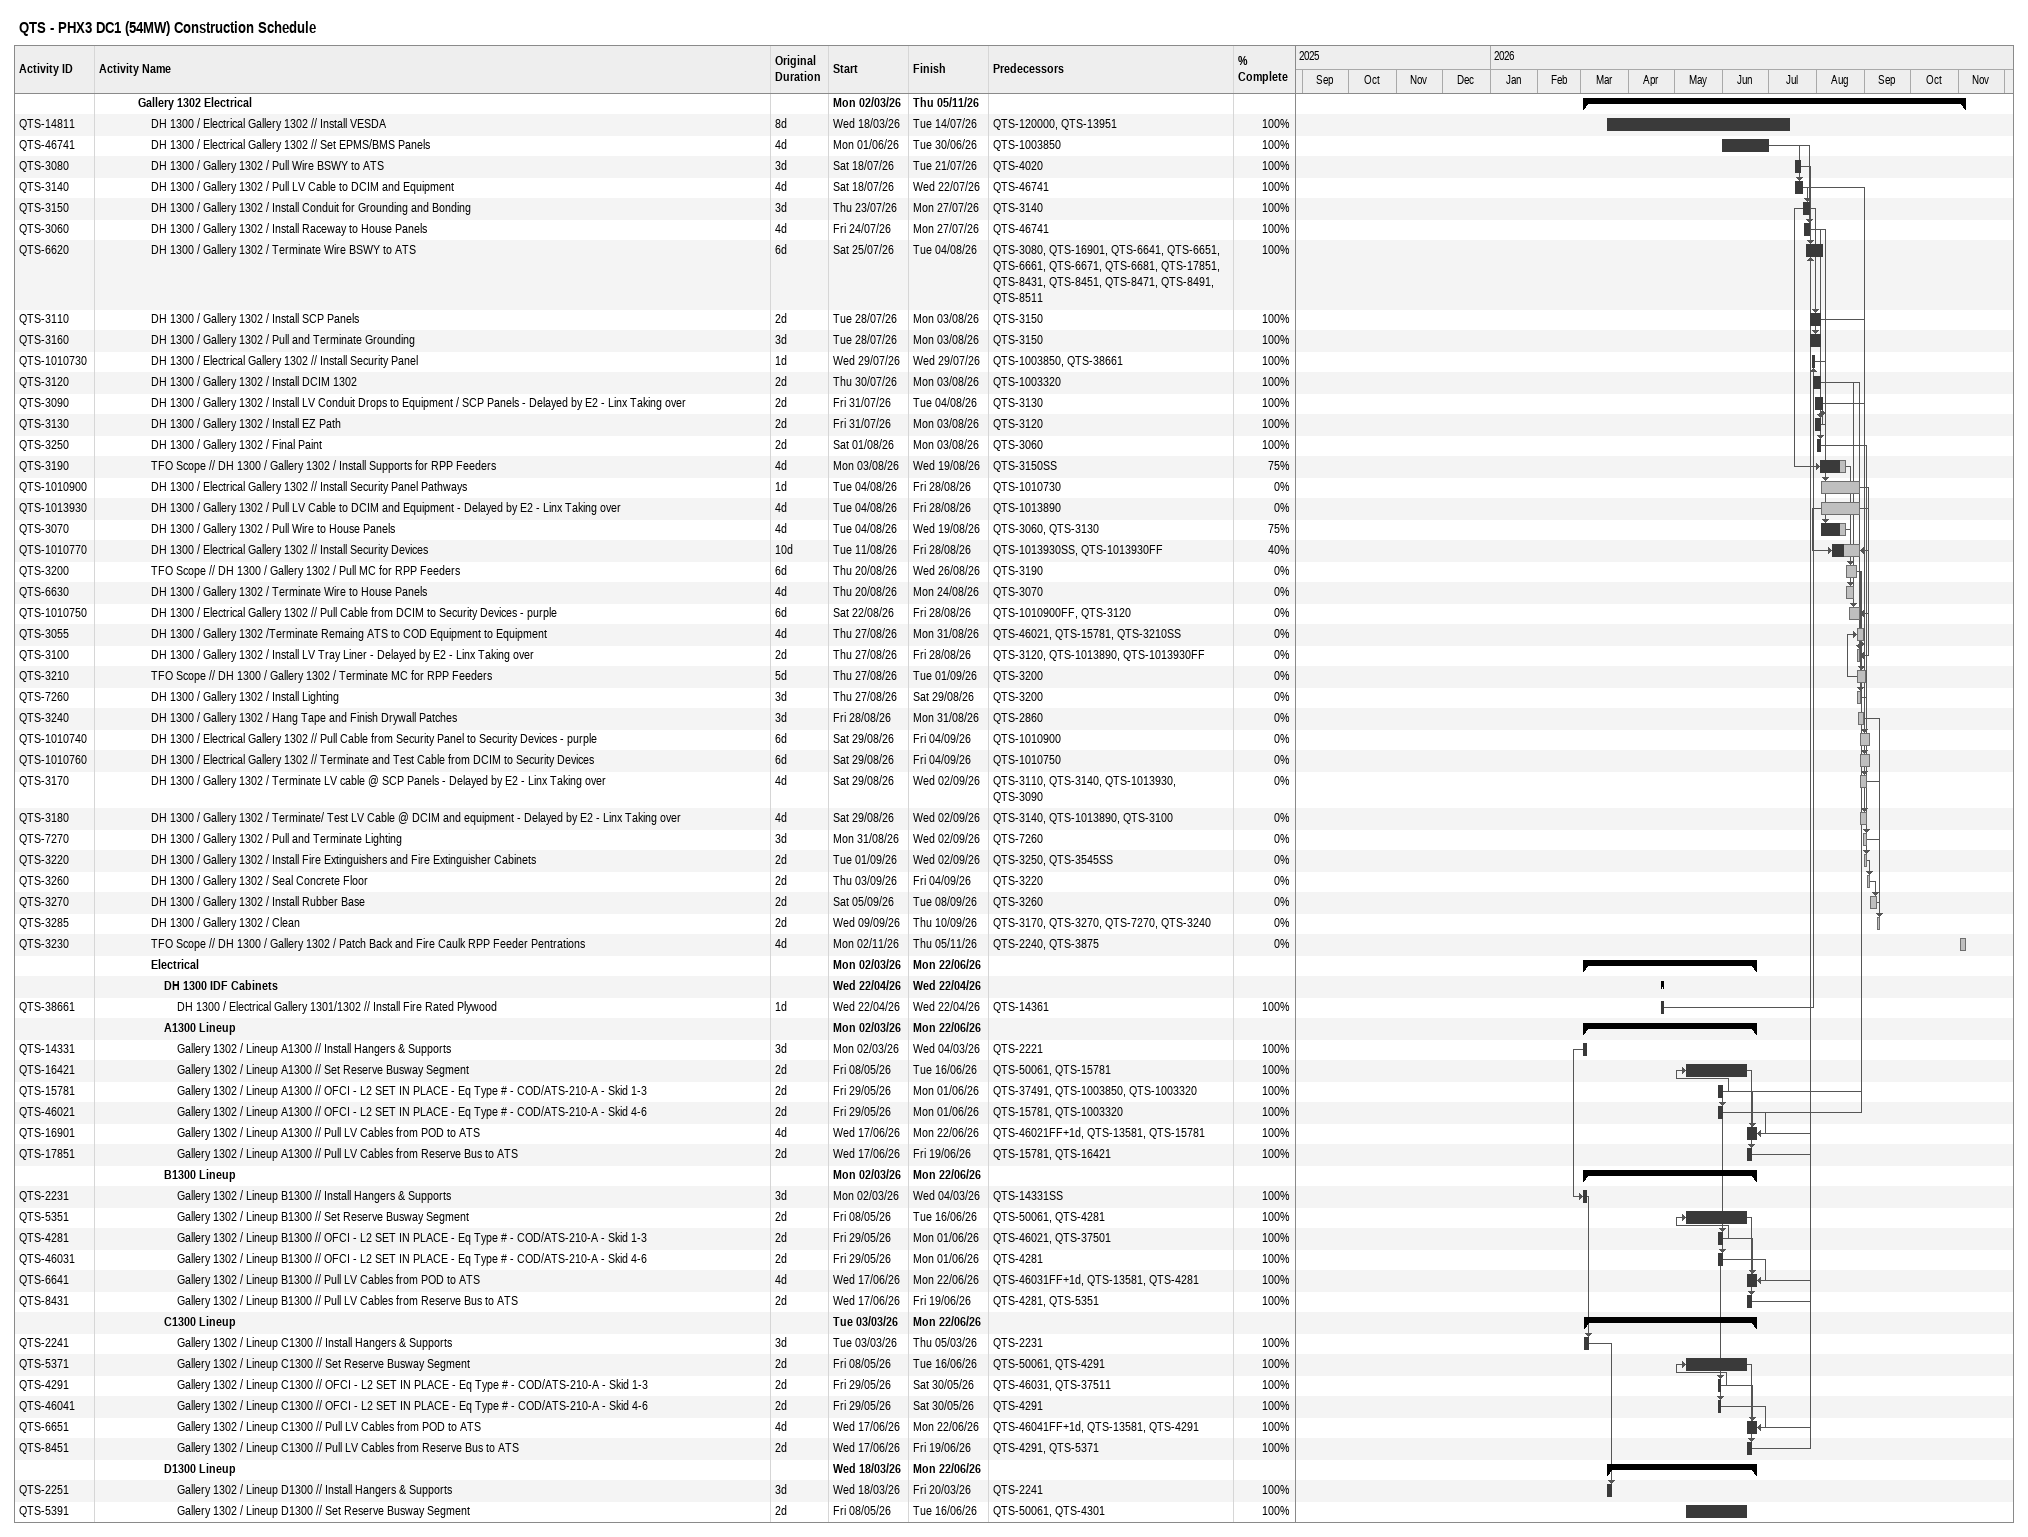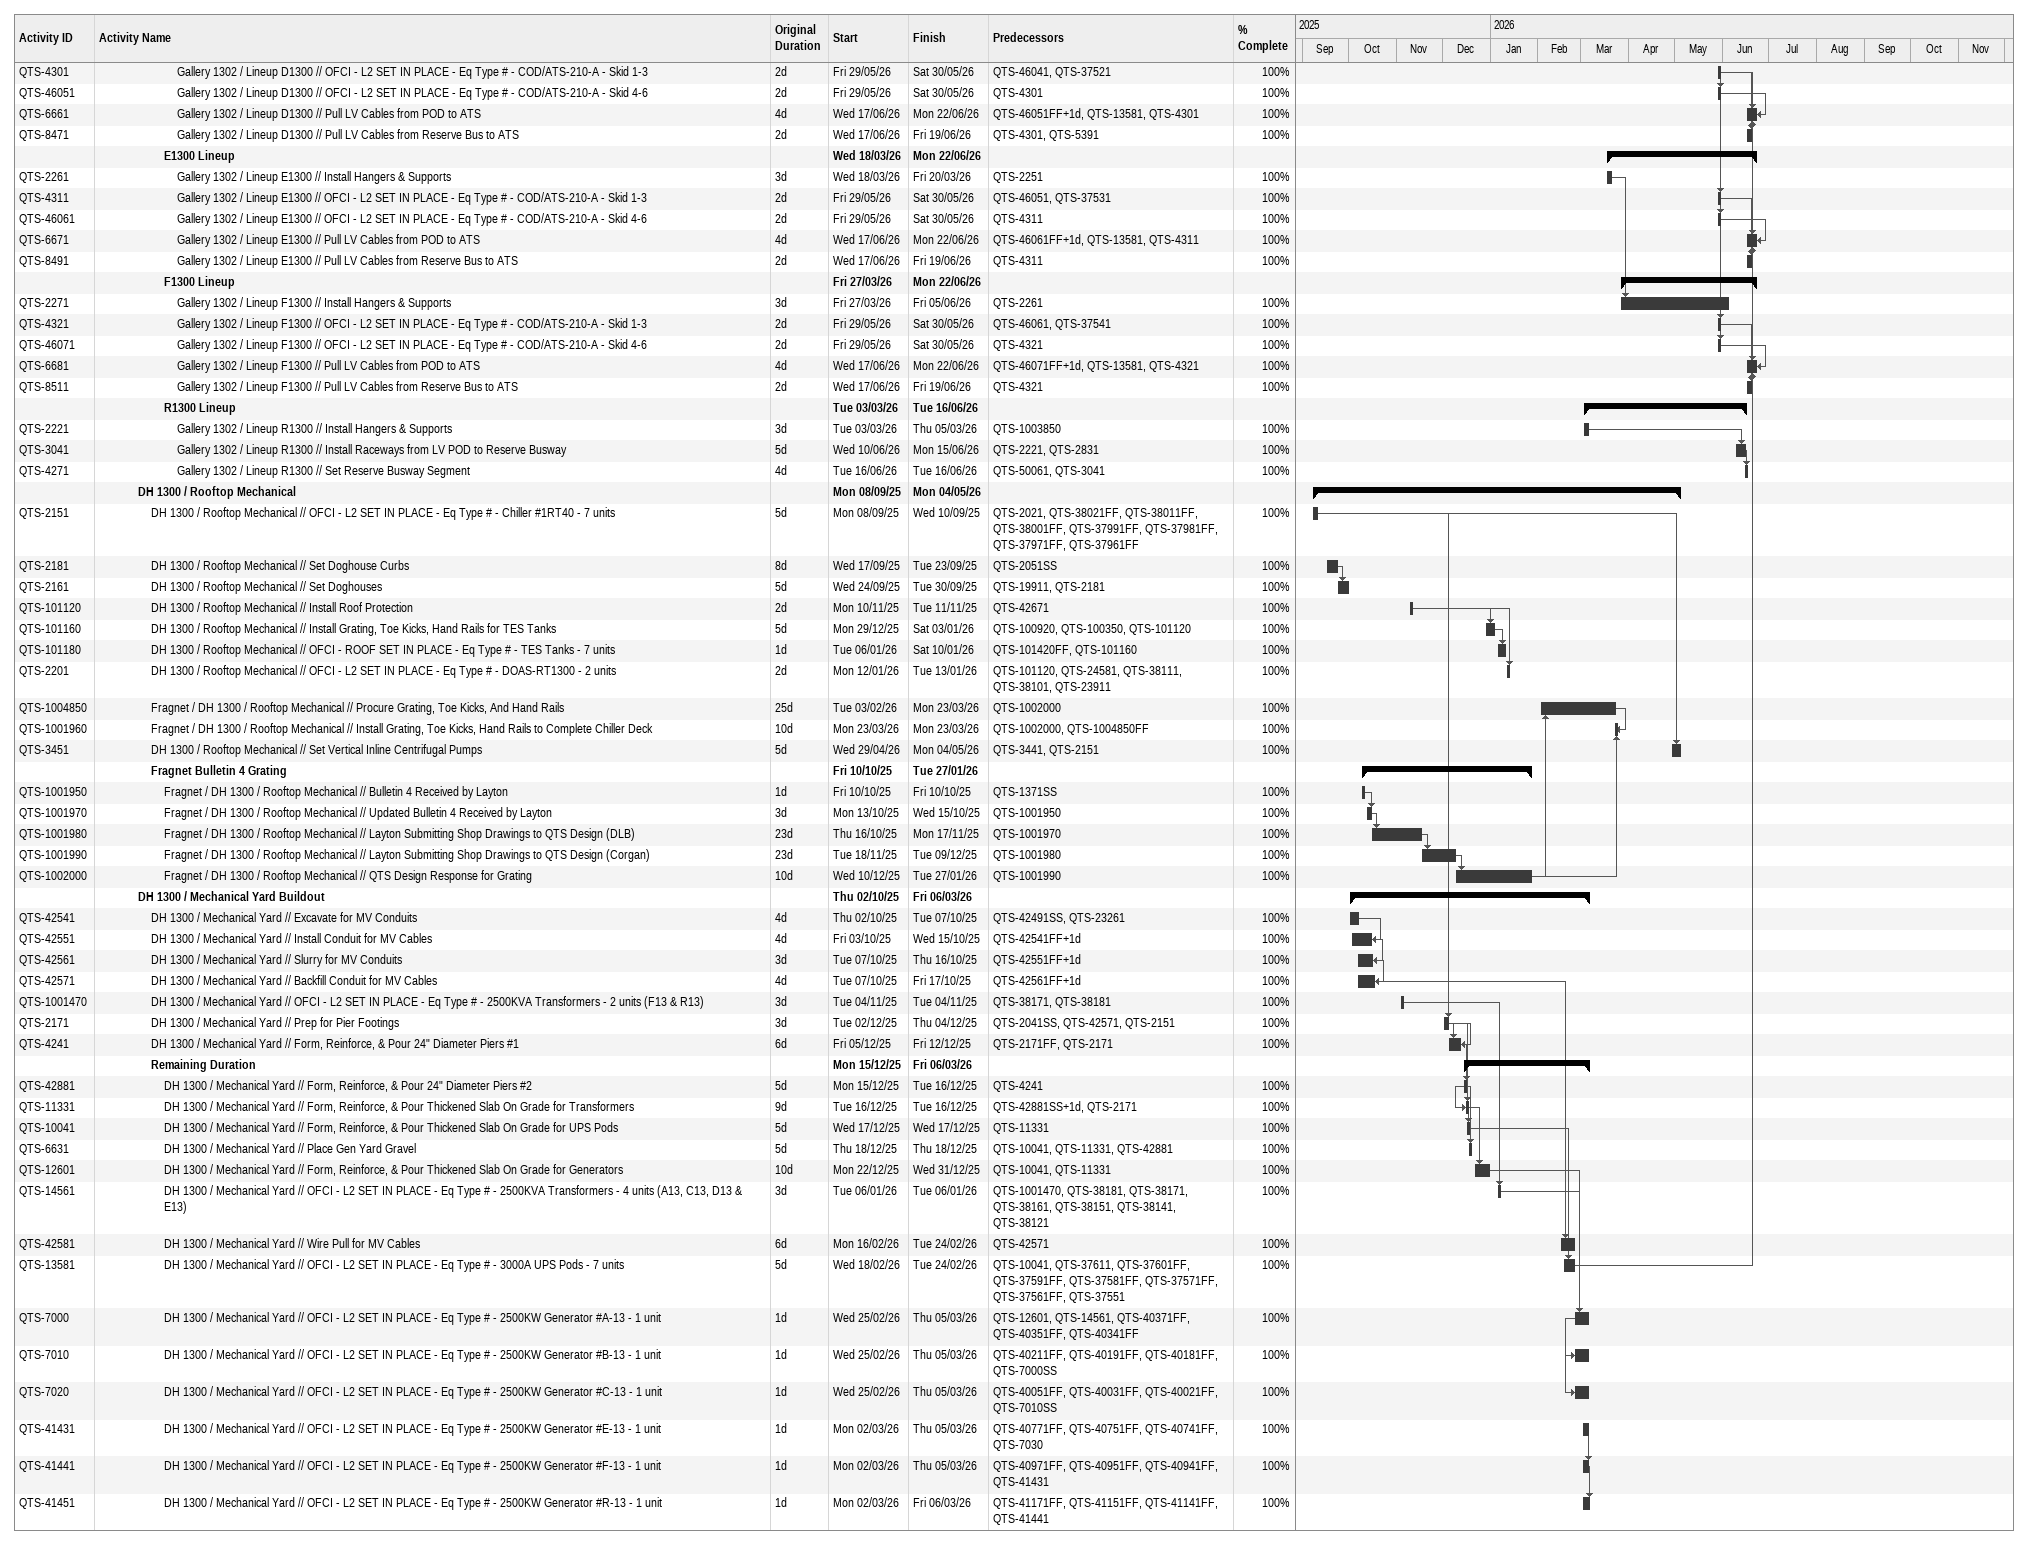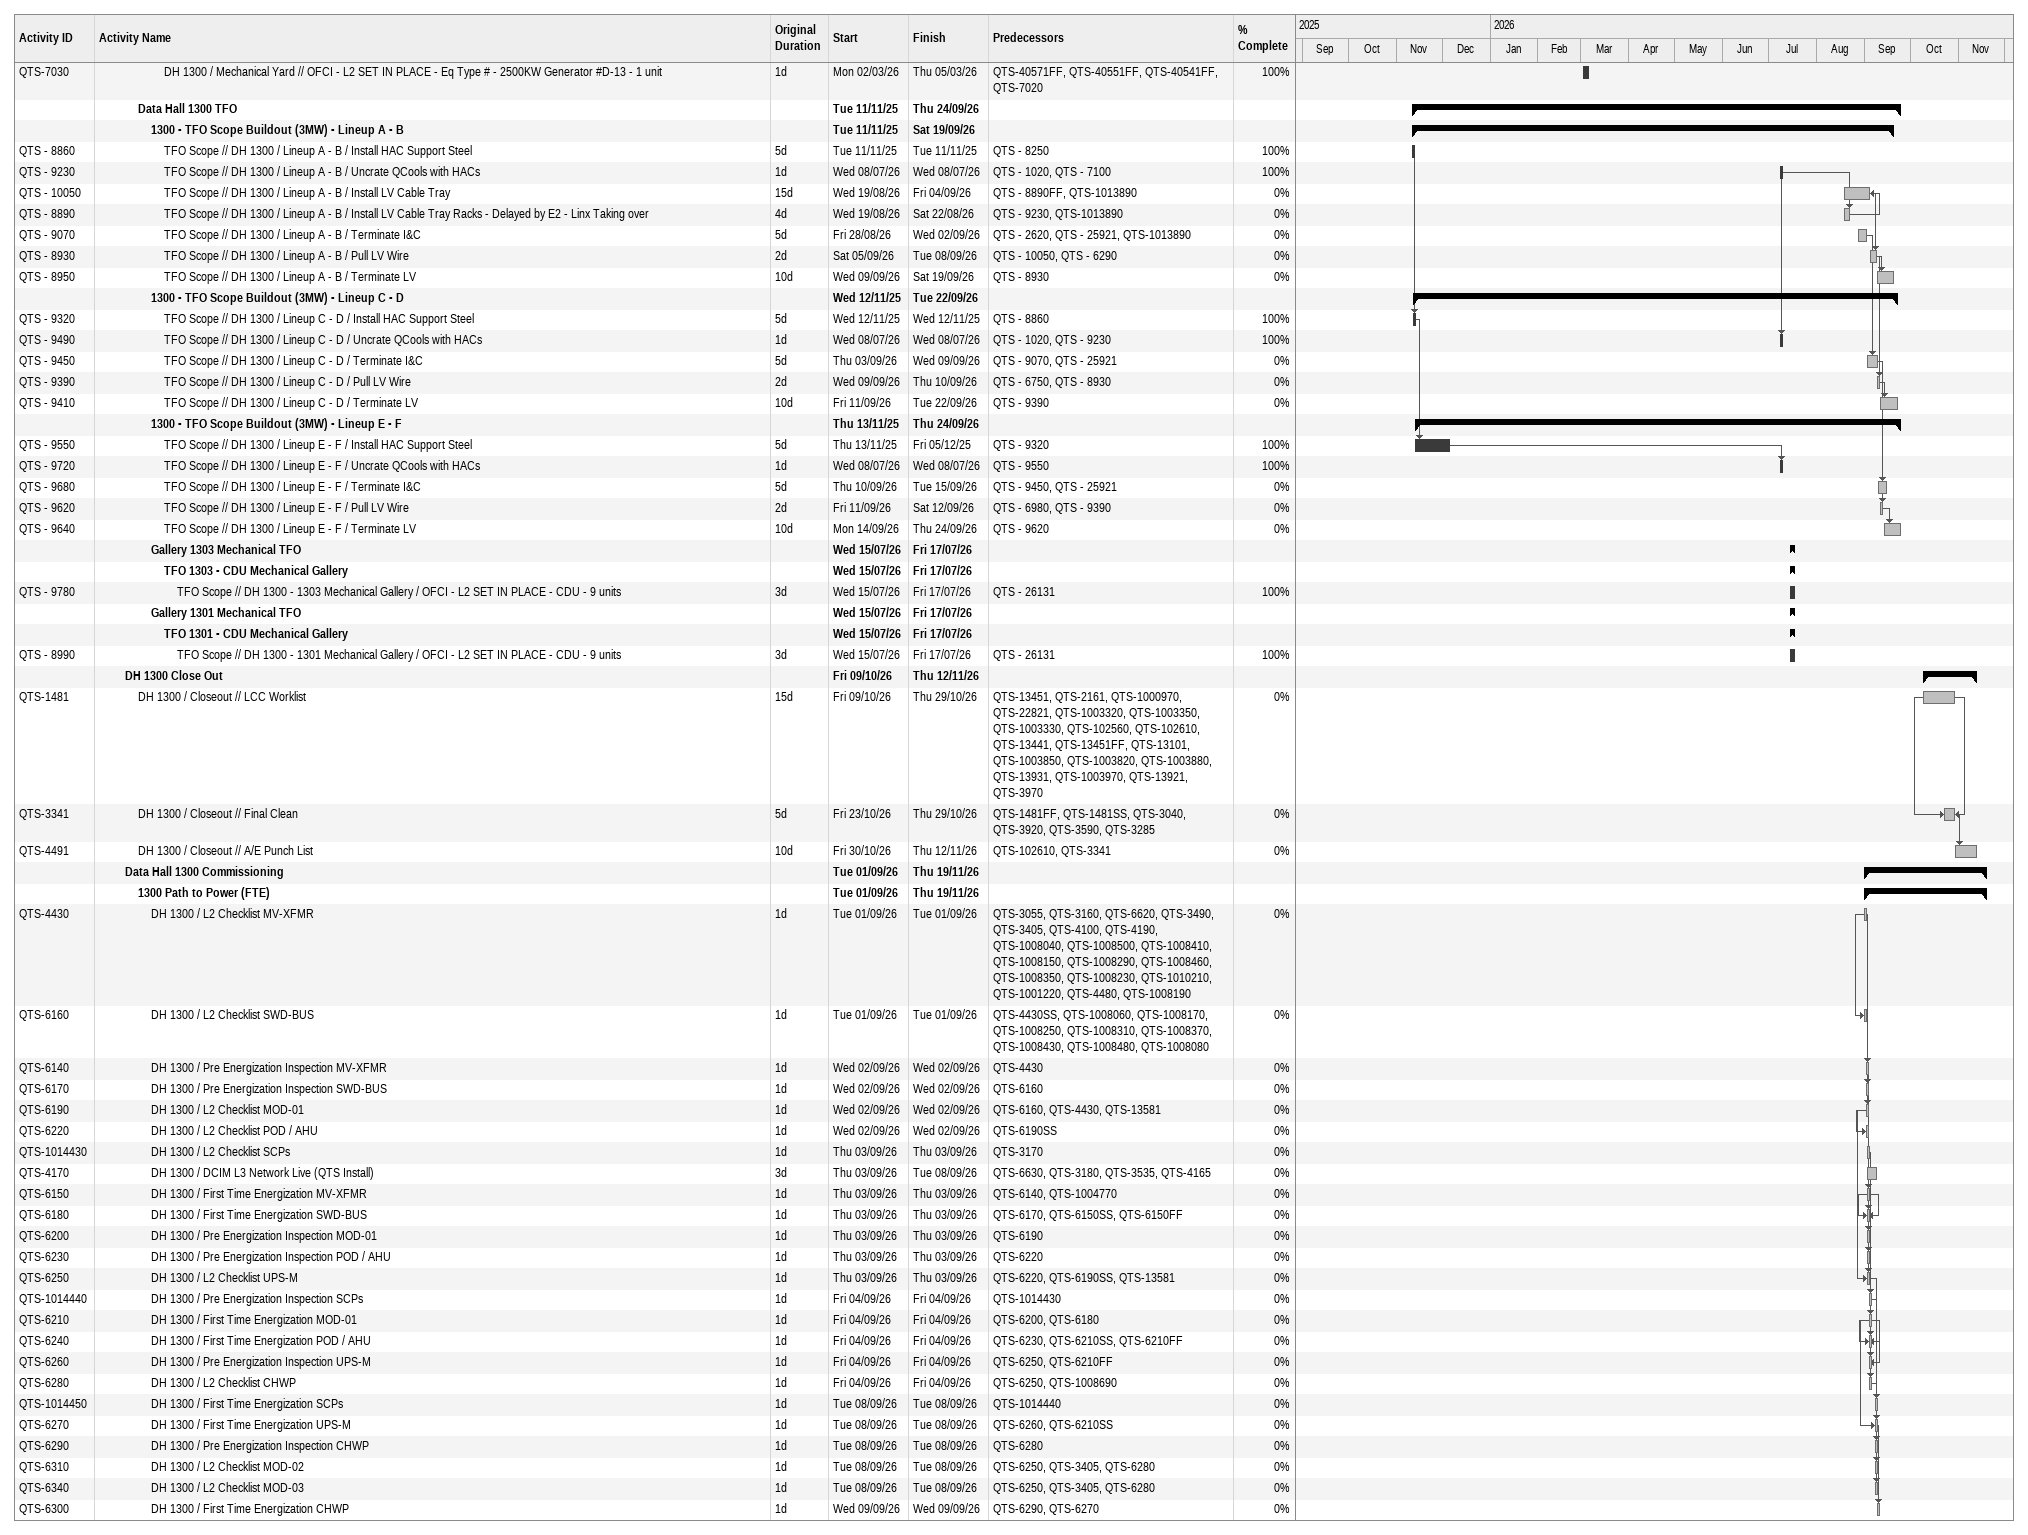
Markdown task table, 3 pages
QTS - PHX3 DC1 (54MW) Construction Schedule

| ID | Level | Task | Original duration | Start | Finish | Predecessors | % complete |
|---|---|---|---|---|---|---|---|
|  | 4 | **Gallery 1302 Electrical** |  | 2026-03-02 | 2026-11-05 |  |  |
| QTS-14811 | 5 | DH 1300 / Electrical Gallery 1302 // Install VESDA | 8d | 2026-03-18 | 2026-07-14 | QTS-120000, QTS-13951 | 100 |
| QTS-46741 | 5 | DH 1300 / Electrical Gallery 1302 // Set EPMS/BMS Panels | 4d | 2026-06-01 | 2026-06-30 | QTS-1003850 | 100 |
| QTS-3080 | 5 | DH 1300 / Gallery 1302 / Pull Wire BSWY to ATS | 3d | 2026-07-18 | 2026-07-21 | QTS-4020 | 100 |
| QTS-3140 | 5 | DH 1300 / Gallery 1302 / Pull LV Cable to DCIM and Equipment | 4d | 2026-07-18 | 2026-07-22 | QTS-46741 | 100 |
| QTS-3150 | 5 | DH 1300 / Gallery 1302 / Install Conduit for Grounding and Bonding | 3d | 2026-07-23 | 2026-07-27 | QTS-3140 | 100 |
| QTS-3060 | 5 | DH 1300 / Gallery 1302 / Install Raceway to House Panels | 4d | 2026-07-24 | 2026-07-27 | QTS-46741 | 100 |
| QTS-6620 | 5 | DH 1300 / Gallery 1302 / Terminate Wire BSWY to ATS | 6d | 2026-07-25 | 2026-08-04 | QTS-3080, QTS-16901, QTS-6641, QTS-6651, QTS-6661, QTS-6671, QTS-6681, QTS-17851, QTS-8431, QTS-8451, QTS-8471, QTS-8491, QTS-8511 | 100 |
| QTS-3110 | 5 | DH 1300 / Gallery 1302 / Install SCP Panels | 2d | 2026-07-28 | 2026-08-03 | QTS-3150 | 100 |
| QTS-3160 | 5 | DH 1300 / Gallery 1302 / Pull and Terminate Grounding | 3d | 2026-07-28 | 2026-08-03 | QTS-3150 | 100 |
| QTS-1010730 | 5 | DH 1300 / Electrical Gallery 1302 // Install Security Panel | 1d | 2026-07-29 | 2026-07-29 | QTS-1003850, QTS-38661 | 100 |
| QTS-3120 | 5 | DH 1300 / Gallery 1302 / Install DCIM 1302 | 2d | 2026-07-30 | 2026-08-03 | QTS-1003320 | 100 |
| QTS-3090 | 5 | DH 1300 / Gallery 1302 / Install LV Conduit Drops to Equipment / SCP Panels - Delayed by E2 - Linx Taking over | 2d | 2026-07-31 | 2026-08-04 | QTS-3130 | 100 |
| QTS-3130 | 5 | DH 1300 / Gallery 1302 / Install EZ Path | 2d | 2026-07-31 | 2026-08-03 | QTS-3120 | 100 |
| QTS-3250 | 5 | DH 1300 / Gallery 1302 / Final Paint | 2d | 2026-08-01 | 2026-08-03 | QTS-3060 | 100 |
| QTS-3190 | 5 | TFO Scope // DH 1300 / Gallery 1302 / Install Supports for RPP Feeders | 4d | 2026-08-03 | 2026-08-19 | QTS-3150SS | 75 |
| QTS-1010900 | 5 | DH 1300 / Electrical Gallery 1302 // Install Security Panel Pathways | 1d | 2026-08-04 | 2026-08-28 | QTS-1010730 | 0 |
| QTS-1013930 | 5 | DH 1300 / Gallery 1302 / Pull LV Cable to DCIM and Equipment - Delayed by E2 - Linx Taking over | 4d | 2026-08-04 | 2026-08-28 | QTS-1013890 | 0 |
| QTS-3070 | 5 | DH 1300 / Gallery 1302 / Pull Wire to House Panels | 4d | 2026-08-04 | 2026-08-19 | QTS-3060, QTS-3130 | 75 |
| QTS-1010770 | 5 | DH 1300 / Electrical Gallery 1302 // Install Security Devices | 10d | 2026-08-11 | 2026-08-28 | QTS-1013930SS, QTS-1013930FF | 40 |
| QTS-3200 | 5 | TFO Scope // DH 1300 / Gallery 1302 / Pull MC for RPP Feeders | 6d | 2026-08-20 | 2026-08-26 | QTS-3190 | 0 |
| QTS-6630 | 5 | DH 1300 / Gallery 1302 / Terminate Wire to House Panels | 4d | 2026-08-20 | 2026-08-24 | QTS-3070 | 0 |
| QTS-1010750 | 5 | DH 1300 / Electrical Gallery 1302 // Pull Cable from DCIM to Security Devices - purple | 6d | 2026-08-22 | 2026-08-28 | QTS-1010900FF, QTS-3120 | 0 |
| QTS-3055 | 5 | DH 1300 / Gallery 1302 /Terminate Remaing ATS to COD Equipment to Equipment | 4d | 2026-08-27 | 2026-08-31 | QTS-46021, QTS-15781, QTS-3210SS | 0 |
| QTS-3100 | 5 | DH 1300 / Gallery 1302 / Install LV Tray Liner - Delayed by E2 - Linx Taking over | 2d | 2026-08-27 | 2026-08-28 | QTS-3120, QTS-1013890, QTS-1013930FF | 0 |
| QTS-3210 | 5 | TFO Scope // DH 1300 / Gallery 1302 / Terminate MC for RPP Feeders | 5d | 2026-08-27 | 2026-09-01 | QTS-3200 | 0 |
| QTS-7260 | 5 | DH 1300 / Gallery 1302 / Install Lighting | 3d | 2026-08-27 | 2026-08-29 | QTS-3200 | 0 |
| QTS-3240 | 5 | DH 1300 / Gallery 1302 / Hang Tape and Finish Drywall Patches | 3d | 2026-08-28 | 2026-08-31 | QTS-2860 | 0 |
| QTS-1010740 | 5 | DH 1300 / Electrical Gallery 1302 // Pull Cable from Security Panel to Security Devices - purple | 6d | 2026-08-29 | 2026-09-04 | QTS-1010900 | 0 |
| QTS-1010760 | 5 | DH 1300 / Electrical Gallery 1302 // Terminate and Test Cable from DCIM to Security Devices | 6d | 2026-08-29 | 2026-09-04 | QTS-1010750 | 0 |
| QTS-3170 | 5 | DH 1300 / Gallery 1302 / Terminate LV cable @ SCP Panels - Delayed by E2 - Linx Taking over | 4d | 2026-08-29 | 2026-09-02 | QTS-3110, QTS-3140, QTS-1013930, QTS-3090 | 0 |
| QTS-3180 | 5 | DH 1300 / Gallery 1302 / Terminate/ Test LV Cable @ DCIM and equipment - Delayed by E2 - Linx Taking over | 4d | 2026-08-29 | 2026-09-02 | QTS-3140, QTS-1013890, QTS-3100 | 0 |
| QTS-7270 | 5 | DH 1300 / Gallery 1302 / Pull and Terminate Lighting | 3d | 2026-08-31 | 2026-09-02 | QTS-7260 | 0 |
| QTS-3220 | 5 | DH 1300 / Gallery 1302 / Install Fire Extinguishers and Fire Extinguisher Cabinets | 2d | 2026-09-01 | 2026-09-02 | QTS-3250, QTS-3545SS | 0 |
| QTS-3260 | 5 | DH 1300 / Gallery 1302 / Seal Concrete Floor | 2d | 2026-09-03 | 2026-09-04 | QTS-3220 | 0 |
| QTS-3270 | 5 | DH 1300 / Gallery 1302 / Install Rubber Base | 2d | 2026-09-05 | 2026-09-08 | QTS-3260 | 0 |
| QTS-3285 | 5 | DH 1300 / Gallery 1302 / Clean | 2d | 2026-09-09 | 2026-09-10 | QTS-3170, QTS-3270, QTS-7270, QTS-3240 | 0 |
| QTS-3230 | 5 | TFO Scope // DH 1300 / Gallery 1302 / Patch Back and Fire Caulk RPP Feeder Pentrations | 4d | 2026-11-02 | 2026-11-05 | QTS-2240, QTS-3875 | 0 |
|  | 5 | **Electrical** |  | 2026-03-02 | 2026-06-22 |  |  |
|  | 6 | **DH 1300 IDF Cabinets** |  | 2026-04-22 | 2026-04-22 |  |  |
| QTS-38661 | 7 | DH 1300 / Electrical Gallery 1301/1302 // Install Fire Rated Plywood | 1d | 2026-04-22 | 2026-04-22 | QTS-14361 | 100 |
|  | 6 | **A1300 Lineup** |  | 2026-03-02 | 2026-06-22 |  |  |
| QTS-14331 | 7 | Gallery 1302 / Lineup A1300 // Install Hangers & Supports | 3d | 2026-03-02 | 2026-03-04 | QTS-2221 | 100 |
| QTS-16421 | 7 | Gallery 1302 / Lineup A1300 // Set Reserve Busway Segment | 2d | 2026-05-08 | 2026-06-16 | QTS-50061, QTS-15781 | 100 |
| QTS-15781 | 7 | Gallery 1302 / Lineup A1300 // OFCI - L2 SET IN PLACE - Eq Type # - COD/ATS-210-A - Skid 1-3 | 2d | 2026-05-29 | 2026-06-01 | QTS-37491, QTS-1003850, QTS-1003320 | 100 |
| QTS-46021 | 7 | Gallery 1302 / Lineup A1300 // OFCI - L2 SET IN PLACE - Eq Type # - COD/ATS-210-A - Skid 4-6 | 2d | 2026-05-29 | 2026-06-01 | QTS-15781, QTS-1003320 | 100 |
| QTS-16901 | 7 | Gallery 1302 / Lineup A1300 // Pull LV Cables from POD to ATS | 4d | 2026-06-17 | 2026-06-22 | QTS-46021FF+1d, QTS-13581, QTS-15781 | 100 |
| QTS-17851 | 7 | Gallery 1302 / Lineup A1300 // Pull LV Cables from Reserve Bus to ATS | 2d | 2026-06-17 | 2026-06-19 | QTS-15781, QTS-16421 | 100 |
|  | 6 | **B1300 Lineup** |  | 2026-03-02 | 2026-06-22 |  |  |
| QTS-2231 | 7 | Gallery 1302 / Lineup B1300 // Install Hangers & Supports | 3d | 2026-03-02 | 2026-03-04 | QTS-14331SS | 100 |
| QTS-5351 | 7 | Gallery 1302 / Lineup B1300 // Set Reserve Busway Segment | 2d | 2026-05-08 | 2026-06-16 | QTS-50061, QTS-4281 | 100 |
| QTS-4281 | 7 | Gallery 1302 / Lineup B1300 // OFCI - L2 SET IN PLACE - Eq Type # - COD/ATS-210-A - Skid 1-3 | 2d | 2026-05-29 | 2026-06-01 | QTS-46021, QTS-37501 | 100 |
| QTS-46031 | 7 | Gallery 1302 / Lineup B1300 // OFCI - L2 SET IN PLACE - Eq Type # - COD/ATS-210-A - Skid 4-6 | 2d | 2026-05-29 | 2026-06-01 | QTS-4281 | 100 |
| QTS-6641 | 7 | Gallery 1302 / Lineup B1300 // Pull LV Cables from POD to ATS | 4d | 2026-06-17 | 2026-06-22 | QTS-46031FF+1d, QTS-13581, QTS-4281 | 100 |
| QTS-8431 | 7 | Gallery 1302 / Lineup B1300 // Pull LV Cables from Reserve Bus to ATS | 2d | 2026-06-17 | 2026-06-19 | QTS-4281, QTS-5351 | 100 |
|  | 6 | **C1300 Lineup** |  | 2026-03-03 | 2026-06-22 |  |  |
| QTS-2241 | 7 | Gallery 1302 / Lineup C1300 // Install Hangers & Supports | 3d | 2026-03-03 | 2026-03-05 | QTS-2231 | 100 |
| QTS-5371 | 7 | Gallery 1302 / Lineup C1300 // Set Reserve Busway Segment | 2d | 2026-05-08 | 2026-06-16 | QTS-50061, QTS-4291 | 100 |
| QTS-4291 | 7 | Gallery 1302 / Lineup C1300 // OFCI - L2 SET IN PLACE - Eq Type # - COD/ATS-210-A - Skid 1-3 | 2d | 2026-05-29 | 2026-05-30 | QTS-46031, QTS-37511 | 100 |
| QTS-46041 | 7 | Gallery 1302 / Lineup C1300 // OFCI - L2 SET IN PLACE - Eq Type # - COD/ATS-210-A - Skid 4-6 | 2d | 2026-05-29 | 2026-05-30 | QTS-4291 | 100 |
| QTS-6651 | 7 | Gallery 1302 / Lineup C1300 // Pull LV Cables from POD to ATS | 4d | 2026-06-17 | 2026-06-22 | QTS-46041FF+1d, QTS-13581, QTS-4291 | 100 |
| QTS-8451 | 7 | Gallery 1302 / Lineup C1300 // Pull LV Cables from Reserve Bus to ATS | 2d | 2026-06-17 | 2026-06-19 | QTS-4291, QTS-5371 | 100 |
|  | 6 | **D1300 Lineup** |  | 2026-03-18 | 2026-06-22 |  |  |
| QTS-2251 | 7 | Gallery 1302 / Lineup D1300 // Install Hangers & Supports | 3d | 2026-03-18 | 2026-03-20 | QTS-2241 | 100 |
| QTS-5391 | 7 | Gallery 1302 / Lineup D1300 // Set Reserve Busway Segment | 2d | 2026-05-08 | 2026-06-16 | QTS-50061, QTS-4301 | 100 |
| QTS-4301 | 7 | Gallery 1302 / Lineup D1300 // OFCI - L2 SET IN PLACE - Eq Type # - COD/ATS-210-A - Skid 1-3 | 2d | 2026-05-29 | 2026-05-30 | QTS-46041, QTS-37521 | 100 |
| QTS-46051 | 7 | Gallery 1302 / Lineup D1300 // OFCI - L2 SET IN PLACE - Eq Type # - COD/ATS-210-A - Skid 4-6 | 2d | 2026-05-29 | 2026-05-30 | QTS-4301 | 100 |
| QTS-6661 | 7 | Gallery 1302 / Lineup D1300 // Pull LV Cables from POD to ATS | 4d | 2026-06-17 | 2026-06-22 | QTS-46051FF+1d, QTS-13581, QTS-4301 | 100 |
| QTS-8471 | 7 | Gallery 1302 / Lineup D1300 // Pull LV Cables from Reserve Bus to ATS | 2d | 2026-06-17 | 2026-06-19 | QTS-4301, QTS-5391 | 100 |
|  | 6 | **E1300 Lineup** |  | 2026-03-18 | 2026-06-22 |  |  |
| QTS-2261 | 7 | Gallery 1302 / Lineup E1300 // Install Hangers & Supports | 3d | 2026-03-18 | 2026-03-20 | QTS-2251 | 100 |
| QTS-4311 | 7 | Gallery 1302 / Lineup E1300 // OFCI - L2 SET IN PLACE - Eq Type # - COD/ATS-210-A - Skid 1-3 | 2d | 2026-05-29 | 2026-05-30 | QTS-46051, QTS-37531 | 100 |
| QTS-46061 | 7 | Gallery 1302 / Lineup E1300 // OFCI - L2 SET IN PLACE - Eq Type # - COD/ATS-210-A - Skid 4-6 | 2d | 2026-05-29 | 2026-05-30 | QTS-4311 | 100 |
| QTS-6671 | 7 | Gallery 1302 / Lineup E1300 // Pull LV Cables from POD to ATS | 4d | 2026-06-17 | 2026-06-22 | QTS-46061FF+1d, QTS-13581, QTS-4311 | 100 |
| QTS-8491 | 7 | Gallery 1302 / Lineup E1300 // Pull LV Cables from Reserve Bus to ATS | 2d | 2026-06-17 | 2026-06-19 | QTS-4311 | 100 |
|  | 6 | **F1300 Lineup** |  | 2026-03-27 | 2026-06-22 |  |  |
| QTS-2271 | 7 | Gallery 1302 / Lineup F1300 // Install Hangers & Supports | 3d | 2026-03-27 | 2026-06-05 | QTS-2261 | 100 |
| QTS-4321 | 7 | Gallery 1302 / Lineup F1300 // OFCI - L2 SET IN PLACE - Eq Type # - COD/ATS-210-A - Skid 1-3 | 2d | 2026-05-29 | 2026-05-30 | QTS-46061, QTS-37541 | 100 |
| QTS-46071 | 7 | Gallery 1302 / Lineup F1300 // OFCI - L2 SET IN PLACE - Eq Type # - COD/ATS-210-A - Skid 4-6 | 2d | 2026-05-29 | 2026-05-30 | QTS-4321 | 100 |
| QTS-6681 | 7 | Gallery 1302 / Lineup F1300 // Pull LV Cables from POD to ATS | 4d | 2026-06-17 | 2026-06-22 | QTS-46071FF+1d, QTS-13581, QTS-4321 | 100 |
| QTS-8511 | 7 | Gallery 1302 / Lineup F1300 // Pull LV Cables from Reserve Bus to ATS | 2d | 2026-06-17 | 2026-06-19 | QTS-4321 | 100 |
|  | 6 | **R1300 Lineup** |  | 2026-03-03 | 2026-06-16 |  |  |
| QTS-2221 | 7 | Gallery 1302 / Lineup R1300 // Install Hangers & Supports | 3d | 2026-03-03 | 2026-03-05 | QTS-1003850 | 100 |
| QTS-3041 | 7 | Gallery 1302 / Lineup R1300 // Install Raceways from LV POD to Reserve Busway | 5d | 2026-06-10 | 2026-06-15 | QTS-2221, QTS-2831 | 100 |
| QTS-4271 | 7 | Gallery 1302 / Lineup R1300 // Set Reserve Busway Segment | 4d | 2026-06-16 | 2026-06-16 | QTS-50061, QTS-3041 | 100 |
|  | 4 | **DH 1300 / Rooftop Mechanical** |  | 2025-09-08 | 2026-05-04 |  |  |
| QTS-2151 | 5 | DH 1300 / Rooftop Mechanical // OFCI - L2 SET IN PLACE - Eq Type # - Chiller #1RT40 - 7 units | 5d | 2025-09-08 | 2025-09-10 | QTS-2021, QTS-38021FF, QTS-38011FF, QTS-38001FF, QTS-37991FF, QTS-37981FF, QTS-37971FF, QTS-37961FF | 100 |
| QTS-2181 | 5 | DH 1300 / Rooftop Mechanical // Set Doghouse Curbs | 8d | 2025-09-17 | 2025-09-23 | QTS-2051SS | 100 |
| QTS-2161 | 5 | DH 1300 / Rooftop Mechanical // Set Doghouses | 5d | 2025-09-24 | 2025-09-30 | QTS-19911, QTS-2181 | 100 |
| QTS-101120 | 5 | DH 1300 / Rooftop Mechanical // Install Roof Protection | 2d | 2025-11-10 | 2025-11-11 | QTS-42671 | 100 |
| QTS-101160 | 5 | DH 1300 / Rooftop Mechanical // Install Grating, Toe Kicks, Hand Rails for TES Tanks | 5d | 2025-12-29 | 2026-01-03 | QTS-100920, QTS-100350, QTS-101120 | 100 |
| QTS-101180 | 5 | DH 1300 / Rooftop Mechanical // OFCI - ROOF SET IN PLACE - Eq Type # - TES Tanks - 7 units | 1d | 2026-01-06 | 2026-01-10 | QTS-101420FF, QTS-101160 | 100 |
| QTS-2201 | 5 | DH 1300 / Rooftop Mechanical // OFCI - L2 SET IN PLACE - Eq Type # - DOAS-RT1300 - 2 units | 2d | 2026-01-12 | 2026-01-13 | QTS-101120, QTS-24581, QTS-38111, QTS-38101, QTS-23911 | 100 |
| QTS-1004850 | 5 | Fragnet / DH 1300 / Rooftop Mechanical // Procure Grating, Toe Kicks, And Hand Rails | 25d | 2026-02-03 | 2026-03-23 | QTS-1002000 | 100 |
| QTS-1001960 | 5 | Fragnet / DH 1300 / Rooftop Mechanical // Install Grating, Toe Kicks, Hand Rails to Complete Chiller Deck | 10d | 2026-03-23 | 2026-03-23 | QTS-1002000, QTS-1004850FF | 100 |
| QTS-3451 | 5 | DH 1300 / Rooftop Mechanical // Set Vertical Inline Centrifugal Pumps | 5d | 2026-04-29 | 2026-05-04 | QTS-3441, QTS-2151 | 100 |
|  | 5 | **Fragnet Bulletin 4 Grating** |  | 2025-10-10 | 2026-01-27 |  |  |
| QTS-1001950 | 6 | Fragnet / DH 1300 / Rooftop Mechanical // Bulletin 4 Received by Layton | 1d | 2025-10-10 | 2025-10-10 | QTS-1371SS | 100 |
| QTS-1001970 | 6 | Fragnet / DH 1300 / Rooftop Mechanical // Updated Bulletin 4 Received by Layton | 3d | 2025-10-13 | 2025-10-15 | QTS-1001950 | 100 |
| QTS-1001980 | 6 | Fragnet / DH 1300 / Rooftop Mechanical // Layton Submitting Shop Drawings to QTS Design (DLB) | 23d | 2025-10-16 | 2025-11-17 | QTS-1001970 | 100 |
| QTS-1001990 | 6 | Fragnet / DH 1300 / Rooftop Mechanical // Layton Submitting Shop Drawings to QTS Design (Corgan) | 23d | 2025-11-18 | 2025-12-09 | QTS-1001980 | 100 |
| QTS-1002000 | 6 | Fragnet / DH 1300 / Rooftop Mechanical // QTS Design Response for Grating | 10d | 2025-12-10 | 2026-01-27 | QTS-1001990 | 100 |
|  | 4 | **DH 1300 / Mechanical Yard Buildout** |  | 2025-10-02 | 2026-03-06 |  |  |
| QTS-42541 | 5 | DH 1300 / Mechanical Yard // Excavate for MV Conduits | 4d | 2025-10-02 | 2025-10-07 | QTS-42491SS, QTS-23261 | 100 |
| QTS-42551 | 5 | DH 1300 / Mechanical Yard // Install Conduit for MV Cables | 4d | 2025-10-03 | 2025-10-15 | QTS-42541FF+1d | 100 |
| QTS-42561 | 5 | DH 1300 / Mechanical Yard // Slurry for MV Conduits | 3d | 2025-10-07 | 2025-10-16 | QTS-42551FF+1d | 100 |
| QTS-42571 | 5 | DH 1300 / Mechanical Yard // Backfill Conduit for MV Cables | 4d | 2025-10-07 | 2025-10-17 | QTS-42561FF+1d | 100 |
| QTS-1001470 | 5 | DH 1300 / Mechanical Yard // OFCI - L2 SET IN PLACE - Eq Type # - 2500KVA Transformers - 2 units (F13 & R13) | 3d | 2025-11-04 | 2025-11-04 | QTS-38171, QTS-38181 | 100 |
| QTS-2171 | 5 | DH 1300 / Mechanical Yard // Prep for Pier Footings | 3d | 2025-12-02 | 2025-12-04 | QTS-2041SS, QTS-42571, QTS-2151 | 100 |
| QTS-4241 | 5 | DH 1300 / Mechanical Yard // Form, Reinforce, & Pour 24" Diameter Piers #1 | 6d | 2025-12-05 | 2025-12-12 | QTS-2171FF, QTS-2171 | 100 |
|  | 5 | **Remaining Duration** |  | 2025-12-15 | 2026-03-06 |  |  |
| QTS-42881 | 6 | DH 1300 / Mechanical Yard // Form, Reinforce, & Pour 24" Diameter Piers #2 | 5d | 2025-12-15 | 2025-12-16 | QTS-4241 | 100 |
| QTS-11331 | 6 | DH 1300 / Mechanical Yard // Form, Reinforce, & Pour Thickened Slab On Grade for Transformers | 9d | 2025-12-16 | 2025-12-16 | QTS-42881SS+1d, QTS-2171 | 100 |
| QTS-10041 | 6 | DH 1300 / Mechanical Yard // Form, Reinforce, & Pour Thickened Slab On Grade for UPS Pods | 5d | 2025-12-17 | 2025-12-17 | QTS-11331 | 100 |
| QTS-6631 | 6 | DH 1300 / Mechanical Yard // Place Gen Yard Gravel | 5d | 2025-12-18 | 2025-12-18 | QTS-10041, QTS-11331, QTS-42881 | 100 |
| QTS-12601 | 6 | DH 1300 / Mechanical Yard // Form, Reinforce, & Pour Thickened Slab On Grade for Generators | 10d | 2025-12-22 | 2025-12-31 | QTS-10041, QTS-11331 | 100 |
| QTS-14561 | 6 | DH 1300 / Mechanical Yard // OFCI - L2 SET IN PLACE - Eq Type # - 2500KVA Transformers - 4 units (A13, C13, D13 & E13) | 3d | 2026-01-06 | 2026-01-06 | QTS-1001470, QTS-38181, QTS-38171, QTS-38161, QTS-38151, QTS-38141, QTS-38121 | 100 |
| QTS-42581 | 6 | DH 1300 / Mechanical Yard // Wire Pull for MV Cables | 6d | 2026-02-16 | 2026-02-24 | QTS-42571 | 100 |
| QTS-13581 | 6 | DH 1300 / Mechanical Yard // OFCI - L2 SET IN PLACE - Eq Type # - 3000A UPS Pods - 7 units | 5d | 2026-02-18 | 2026-02-24 | QTS-10041, QTS-37611, QTS-37601FF, QTS-37591FF, QTS-37581FF, QTS-37571FF, QTS-37561FF, QTS-37551 | 100 |
| QTS-7000 | 6 | DH 1300 / Mechanical Yard // OFCI - L2 SET IN PLACE - Eq Type # - 2500KW Generator #A-13 - 1 unit | 1d | 2026-02-25 | 2026-03-05 | QTS-12601, QTS-14561, QTS-40371FF, QTS-40351FF, QTS-40341FF | 100 |
| QTS-7010 | 6 | DH 1300 / Mechanical Yard // OFCI - L2 SET IN PLACE - Eq Type # - 2500KW Generator #B-13 - 1 unit | 1d | 2026-02-25 | 2026-03-05 | QTS-40211FF, QTS-40191FF, QTS-40181FF, QTS-7000SS | 100 |
| QTS-7020 | 6 | DH 1300 / Mechanical Yard // OFCI - L2 SET IN PLACE - Eq Type # - 2500KW Generator #C-13 - 1 unit | 1d | 2026-02-25 | 2026-03-05 | QTS-40051FF, QTS-40031FF, QTS-40021FF, QTS-7010SS | 100 |
| QTS-41431 | 6 | DH 1300 / Mechanical Yard // OFCI - L2 SET IN PLACE - Eq Type # - 2500KW Generator #E-13 - 1 unit | 1d | 2026-03-02 | 2026-03-05 | QTS-40771FF, QTS-40751FF, QTS-40741FF, QTS-7030 | 100 |
| QTS-41441 | 6 | DH 1300 / Mechanical Yard // OFCI - L2 SET IN PLACE - Eq Type # - 2500KW Generator #F-13 - 1 unit | 1d | 2026-03-02 | 2026-03-05 | QTS-40971FF, QTS-40951FF, QTS-40941FF, QTS-41431 | 100 |
| QTS-41451 | 6 | DH 1300 / Mechanical Yard // OFCI - L2 SET IN PLACE - Eq Type # - 2500KW Generator #R-13 - 1 unit | 1d | 2026-03-02 | 2026-03-06 | QTS-41171FF, QTS-41151FF, QTS-41141FF, QTS-41441 | 100 |
| QTS-7030 | 6 | DH 1300 / Mechanical Yard // OFCI - L2 SET IN PLACE - Eq Type # - 2500KW Generator #D-13 - 1 unit | 1d | 2026-03-02 | 2026-03-05 | QTS-40571FF, QTS-40551FF, QTS-40541FF, QTS-7020 | 100 |
|  | 4 | **Data Hall 1300 TFO** |  | 2025-11-11 | 2026-09-24 |  |  |
|  | 5 | **1300 - TFO Scope Buildout (3MW) - Lineup A - B** |  | 2025-11-11 | 2026-09-19 |  |  |
| QTS - 8860 | 6 | TFO Scope // DH 1300 / Lineup A - B / Install HAC Support Steel | 5d | 2025-11-11 | 2025-11-11 | QTS - 8250 | 100 |
| QTS - 9230 | 6 | TFO Scope // DH 1300 / Lineup A - B / Uncrate QCools with HACs | 1d | 2026-07-08 | 2026-07-08 | QTS - 1020, QTS - 7100 | 100 |
| QTS - 10050 | 6 | TFO Scope // DH 1300 / Lineup A - B / Install LV Cable Tray | 15d | 2026-08-19 | 2026-09-04 | QTS - 8890FF, QTS-1013890 | 0 |
| QTS - 8890 | 6 | TFO Scope // DH 1300 / Lineup A - B / Install LV Cable Tray Racks - Delayed by E2 - Linx Taking over | 4d | 2026-08-19 | 2026-08-22 | QTS - 9230, QTS-1013890 | 0 |
| QTS - 9070 | 6 | TFO Scope // DH 1300 / Lineup A - B / Terminate I&C | 5d | 2026-08-28 | 2026-09-02 | QTS - 2620, QTS - 25921, QTS-1013890 | 0 |
| QTS - 8930 | 6 | TFO Scope // DH 1300 / Lineup A - B / Pull LV Wire | 2d | 2026-09-05 | 2026-09-08 | QTS - 10050, QTS - 6290 | 0 |
| QTS - 8950 | 6 | TFO Scope // DH 1300 / Lineup A - B / Terminate LV | 10d | 2026-09-09 | 2026-09-19 | QTS - 8930 | 0 |
|  | 5 | **1300 - TFO Scope Buildout (3MW) - Lineup C - D** |  | 2025-11-12 | 2026-09-22 |  |  |
| QTS - 9320 | 6 | TFO Scope // DH 1300 / Lineup C - D / Install HAC Support Steel | 5d | 2025-11-12 | 2025-11-12 | QTS - 8860 | 100 |
| QTS - 9490 | 6 | TFO Scope // DH 1300 / Lineup C - D / Uncrate QCools with HACs | 1d | 2026-07-08 | 2026-07-08 | QTS - 1020, QTS - 9230 | 100 |
| QTS - 9450 | 6 | TFO Scope // DH 1300 / Lineup C - D / Terminate I&C | 5d | 2026-09-03 | 2026-09-09 | QTS - 9070, QTS - 25921 | 0 |
| QTS - 9390 | 6 | TFO Scope // DH 1300 / Lineup C - D / Pull LV Wire | 2d | 2026-09-09 | 2026-09-10 | QTS - 6750, QTS - 8930 | 0 |
| QTS - 9410 | 6 | TFO Scope // DH 1300 / Lineup C - D / Terminate LV | 10d | 2026-09-11 | 2026-09-22 | QTS - 9390 | 0 |
|  | 5 | **1300 - TFO Scope Buildout (3MW) - Lineup E - F** |  | 2025-11-13 | 2026-09-24 |  |  |
| QTS - 9550 | 6 | TFO Scope // DH 1300 / Lineup E - F / Install HAC Support Steel | 5d | 2025-11-13 | 2025-12-05 | QTS - 9320 | 100 |
| QTS - 9720 | 6 | TFO Scope // DH 1300 / Lineup E - F / Uncrate QCools with HACs | 1d | 2026-07-08 | 2026-07-08 | QTS - 9550 | 100 |
| QTS - 9680 | 6 | TFO Scope // DH 1300 / Lineup E - F / Terminate I&C | 5d | 2026-09-10 | 2026-09-15 | QTS - 9450, QTS - 25921 | 0 |
| QTS - 9620 | 6 | TFO Scope // DH 1300 / Lineup E - F / Pull LV Wire | 2d | 2026-09-11 | 2026-09-12 | QTS - 6980, QTS - 9390 | 0 |
| QTS - 9640 | 6 | TFO Scope // DH 1300 / Lineup E - F / Terminate LV | 10d | 2026-09-14 | 2026-09-24 | QTS - 9620 | 0 |
|  | 5 | **Gallery 1303 Mechanical TFO** |  | 2026-07-15 | 2026-07-17 |  |  |
|  | 6 | **TFO 1303 - CDU Mechanical Gallery** |  | 2026-07-15 | 2026-07-17 |  |  |
| QTS - 9780 | 7 | TFO Scope // DH 1300 - 1303 Mechanical Gallery / OFCI - L2 SET IN PLACE - CDU - 9 units | 3d | 2026-07-15 | 2026-07-17 | QTS - 26131 | 100 |
|  | 5 | **Gallery 1301 Mechanical TFO** |  | 2026-07-15 | 2026-07-17 |  |  |
|  | 6 | **TFO 1301 - CDU Mechanical Gallery** |  | 2026-07-15 | 2026-07-17 |  |  |
| QTS - 8990 | 7 | TFO Scope // DH 1300 - 1301 Mechanical Gallery / OFCI - L2 SET IN PLACE - CDU - 9 units | 3d | 2026-07-15 | 2026-07-17 | QTS - 26131 | 100 |
|  | 3 | **DH 1300 Close Out** |  | 2026-10-09 | 2026-11-12 |  |  |
| QTS-1481 | 4 | DH 1300 / Closeout // LCC Worklist | 15d | 2026-10-09 | 2026-10-29 | QTS-13451, QTS-2161, QTS-1000970, QTS-22821, QTS-1003320, QTS-1003350, QTS-1003330, QTS-102560, QTS-102610, QTS-13441, QTS-13451FF, QTS-13101, QTS-1003850, QTS-1003820, QTS-1003880, QTS-13931, QTS-1003970, QTS-13921, QTS-3970 | 0 |
| QTS-3341 | 4 | DH 1300 / Closeout // Final Clean | 5d | 2026-10-23 | 2026-10-29 | QTS-1481FF, QTS-1481SS, QTS-3040, QTS-3920, QTS-3590, QTS-3285 | 0 |
| QTS-4491 | 4 | DH 1300 / Closeout // A/E Punch List | 10d | 2026-10-30 | 2026-11-12 | QTS-102610, QTS-3341 | 0 |
|  | 3 | **Data Hall 1300 Commissioning** |  | 2026-09-01 | 2026-11-19 |  |  |
|  | 4 | **1300 Path to Power (FTE)** |  | 2026-09-01 | 2026-11-19 |  |  |
| QTS-4430 | 5 | DH 1300 / L2 Checklist MV-XFMR | 1d | 2026-09-01 | 2026-09-01 | QTS-3055, QTS-3160, QTS-6620, QTS-3490, QTS-3405, QTS-4100, QTS-4190, QTS-1008040, QTS-1008500, QTS-1008410, QTS-1008150, QTS-1008290, QTS-1008460, QTS-1008350, QTS-1008230, QTS-1010210, QTS-1001220, QTS-4480, QTS-1008190 | 0 |
| QTS-6160 | 5 | DH 1300 / L2 Checklist SWD-BUS | 1d | 2026-09-01 | 2026-09-01 | QTS-4430SS, QTS-1008060, QTS-1008170, QTS-1008250, QTS-1008310, QTS-1008370, QTS-1008430, QTS-1008480, QTS-1008080 | 0 |
| QTS-6140 | 5 | DH 1300 / Pre Energization Inspection MV-XFMR | 1d | 2026-09-02 | 2026-09-02 | QTS-4430 | 0 |
| QTS-6170 | 5 | DH 1300 / Pre Energization Inspection SWD-BUS | 1d | 2026-09-02 | 2026-09-02 | QTS-6160 | 0 |
| QTS-6190 | 5 | DH 1300 / L2 Checklist MOD-01 | 1d | 2026-09-02 | 2026-09-02 | QTS-6160, QTS-4430, QTS-13581 | 0 |
| QTS-6220 | 5 | DH 1300 / L2 Checklist POD / AHU | 1d | 2026-09-02 | 2026-09-02 | QTS-6190SS | 0 |
| QTS-1014430 | 5 | DH 1300 / L2 Checklist SCPs | 1d | 2026-09-03 | 2026-09-03 | QTS-3170 | 0 |
| QTS-4170 | 5 | DH 1300 / DCIM L3 Network Live (QTS Install) | 3d | 2026-09-03 | 2026-09-08 | QTS-6630, QTS-3180, QTS-3535, QTS-4165 | 0 |
| QTS-6150 | 5 | DH 1300 / First Time Energization MV-XFMR | 1d | 2026-09-03 | 2026-09-03 | QTS-6140, QTS-1004770 | 0 |
| QTS-6180 | 5 | DH 1300 / First Time Energization SWD-BUS | 1d | 2026-09-03 | 2026-09-03 | QTS-6170, QTS-6150SS, QTS-6150FF | 0 |
| QTS-6200 | 5 | DH 1300 / Pre Energization Inspection MOD-01 | 1d | 2026-09-03 | 2026-09-03 | QTS-6190 | 0 |
| QTS-6230 | 5 | DH 1300 / Pre Energization Inspection POD / AHU | 1d | 2026-09-03 | 2026-09-03 | QTS-6220 | 0 |
| QTS-6250 | 5 | DH 1300 / L2 Checklist UPS-M | 1d | 2026-09-03 | 2026-09-03 | QTS-6220, QTS-6190SS, QTS-13581 | 0 |
| QTS-1014440 | 5 | DH 1300 / Pre Energization Inspection SCPs | 1d | 2026-09-04 | 2026-09-04 | QTS-1014430 | 0 |
| QTS-6210 | 5 | DH 1300 / First Time Energization MOD-01 | 1d | 2026-09-04 | 2026-09-04 | QTS-6200, QTS-6180 | 0 |
| QTS-6240 | 5 | DH 1300 / First Time Energization POD / AHU | 1d | 2026-09-04 | 2026-09-04 | QTS-6230, QTS-6210SS, QTS-6210FF | 0 |
| QTS-6260 | 5 | DH 1300 / Pre Energization Inspection UPS-M | 1d | 2026-09-04 | 2026-09-04 | QTS-6250, QTS-6210FF | 0 |
| QTS-6280 | 5 | DH 1300 / L2 Checklist CHWP | 1d | 2026-09-04 | 2026-09-04 | QTS-6250, QTS-1008690 | 0 |
| QTS-1014450 | 5 | DH 1300 / First Time Energization SCPs | 1d | 2026-09-08 | 2026-09-08 | QTS-1014440 | 0 |
| QTS-6270 | 5 | DH 1300 / First Time Energization UPS-M | 1d | 2026-09-08 | 2026-09-08 | QTS-6260, QTS-6210SS | 0 |
| QTS-6290 | 5 | DH 1300 / Pre Energization Inspection CHWP | 1d | 2026-09-08 | 2026-09-08 | QTS-6280 | 0 |
| QTS-6310 | 5 | DH 1300 / L2 Checklist MOD-02 | 1d | 2026-09-08 | 2026-09-08 | QTS-6250, QTS-3405, QTS-6280 | 0 |
| QTS-6340 | 5 | DH 1300 / L2 Checklist MOD-03 | 1d | 2026-09-08 | 2026-09-08 | QTS-6250, QTS-3405, QTS-6280 | 0 |
| QTS-6300 | 5 | DH 1300 / First Time Energization CHWP | 1d | 2026-09-09 | 2026-09-09 | QTS-6290, QTS-6270 | 0 |
